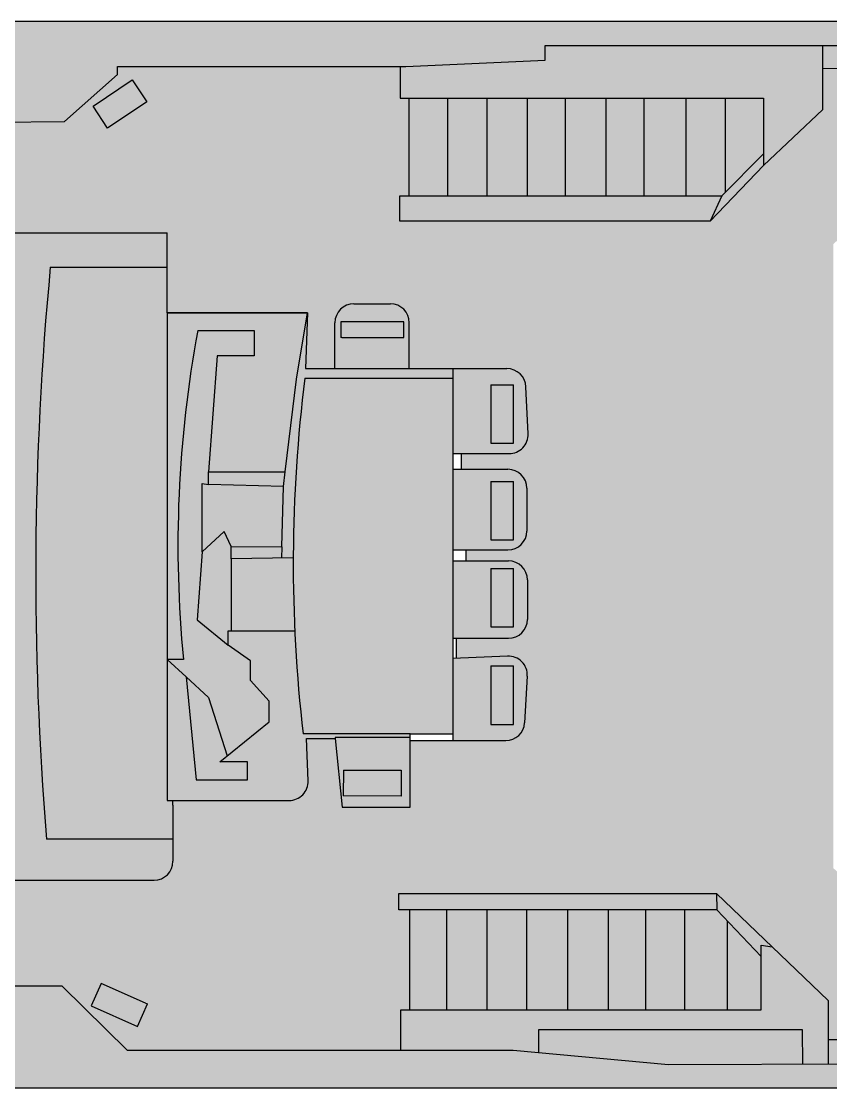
# Model space of a CAD drawing. Header units: millimetres. Extents: x 22013 to 1095811, y 1491 to 706158.
# Drawn here: x 102226 to 192301, y 198323 to 317003 of the extents above; entities that cross this region are included whole.
import ezdxf

# ---------------------------------------------------------------- set-up
doc = ezdxf.new("R2010")
doc.units = ezdxf.units.MM
pattern_1 = [(0, (-547301.375, 0), (0, 6.985), [5.08, -1.905]), (90, (-547301.375, 0), (-6.985, 4e-16), [5.08, -1.905])]

msp = doc.modelspace()

# ---------------------------------------------------------------- hatches: boundary and pattern name
at = {"true_color": 0x212121}
h = msp.add_hatch(color=250, dxfattribs=at)
h.dxf.hatch_style = 1
h.paths.add_polyline_path([(431862, 211063, 0.1663601), (491266, 255226, 0.2957475), (492096, 258550, 0.1245579), (450374, 296687, 0.0752965), (395544, 312493, 0.0191135), (299986, 317003), (57752, 317003, 0.1956509), (35430, 301384, 0.0628949), (35208, 214220, 0.182814), (56732, 198323), (307433, 198323, 0.0144706), (376490, 201182, 0.0577495)])
h.paths.add_polyline_path([(43199, 214403), (36648, 214306, -0.0689528), (36734, 301271), (43967, 301271, -0.1782623), (63648, 312237), (78733, 312237), (76159, 307450, 0.4733306), (77810, 305527), (107017, 305860), (112918, 311081), (112918, 311981), (145027, 311981), (160514, 312682), (160514, 314311), (332923, 314279), (368746, 312872), (401369, 308243, -0.1894372), (483199, 259952), (483199, 255305, -0.1612082), (423965, 213668, -0.0807247), (339061, 201370), (174256, 200869), (156956, 202464), (114056, 202464), (106777, 209603), (77953, 209603, 0.5940953), (76414, 207623), (78546, 202730), (62302, 202701, -0.1350888)], flags=16)
h = msp.add_hatch(color=7)
h.dxf.hatch_style = 1
h.paths.add_polyline_path([(311341, 314283), (191421, 314305), (191420, 311789), (311283, 310875, 0.8318038)])
h.paths.add_polyline_path([(191421, 314305), (160514, 314311), (160514, 312682), (145027, 311981), (144381, 311981), (144381, 308445), (184843, 308445), (184843, 300957), (191419, 307177)])
at = {"true_color": 0xc8a265}
h = msp.add_hatch(color=33, dxfattribs=at)
h.dxf.hatch_style = 1
h.paths.add_polyline_path([(192597, 292196), (204050, 303150), (314075, 302492), (314091, 305230), (323983, 301971), (325354, 301971), (325354, 297137), (345260, 297137), (345260, 305731), (354025, 305731), (354025, 297137), (354680, 297137), (354680, 292931), (362727, 292931), (362727, 277718), (354680, 277747), (354681, 261944, -0.1205211), (355654, 262182), (366120, 262182), (365835, 309307, 0.0000808), (365528, 309376), (330908, 309166), (330908, 312554), (312729, 312554, -0.3615391), (311283, 310875), (191420, 311789), (191419, 307177), (184843, 300957), (178875, 294751), (144347, 294751), (144347, 297588), (145371, 297588), (145371, 308445), (144381, 308445), (144381, 311981), (112918, 311981), (112918, 311081), (107017, 305860), (96748, 305743), (96748, 293457), (117255, 293457), (118439, 293457), (118439, 291540), (118439, 284571), (134058, 284571), (133854, 278349), (137128, 278349), (137128, 283459, -0.4142136), (139236, 285568), (143296, 285568, -0.4142136), (145404, 283459), (145404, 278349), (150265, 278349), (156274, 278349, -0.4009605), (158380, 276337), (158618, 271101, -0.427592), (156512, 268897), (151206, 268897), (151206, 267146), (156381, 267146, -0.4142136), (158489, 265038), (158489, 260278, -0.4142136), (156381, 258170), (151752, 258170), (151752, 256946), (156442, 256946, -0.4142136), (158550, 254838), (158550, 250442, -0.4142136), (156442, 248334), (150670, 248334), (150670, 246095), (156337, 246343, -0.4446798), (158538, 244117), (158243, 238939, -0.3976214), (156138, 236951), (145491, 236951), (145491, 229533), (137919, 229533), (137143, 237173), (133967, 237173), (134145, 232475, -0.4253559), (132038, 230287), (119101, 230287), (119101, 229774), (119101, 223520, -0.4142136), (116992, 221412), (96687, 221412), (96687, 209603), (106777, 209603), (114056, 202464), (144462, 202464), (144462, 206999), (145424, 206999), (145424, 218122), (144247, 218122), (144247, 219949), (179581, 219949), (192004, 208020), (192004, 203693), (310776, 203282), (311171, 203264), (311203, 212463), (205272, 211129), (192597, 222759)])
h.paths.add_polyline_path([(116272, 207645), (115164, 205138), (110015, 207413), (111123, 209920), (116045, 207745)], flags=16)
h.paths.add_polyline_path([(116193, 308049), (111799, 305109), (110212, 307563), (114570, 310474)], flags=16)
at = {"true_color": 0x636466}
h = msp.add_hatch(color=251, dxfattribs=at)
h.dxf.hatch_style = 1
h.paths.add_polyline_path([(116193, 308049), (114570, 310474), (110212, 307563), (111799, 305109)])
h.paths.add_polyline_path([(116045, 207745), (111123, 209920), (110015, 207413), (115164, 205138), (116272, 207645)])
at = {"true_color": 0x000000}
h = msp.add_hatch(color=18, dxfattribs=at)
h.dxf.hatch_style = 1
h.set_gradient(color1=(116, 88, 42), color2=(200, 162, 101))
h.paths.add_polyline_path([(149534, 218122), (145424, 218122), (145424, 206999), (149534, 206999)])
h.paths.add_polyline_path([(154021, 218122), (149534, 218122), (149534, 206999), (154021, 206999)])
h.paths.add_polyline_path([(158455, 218122), (154021, 218122), (154021, 206999), (158455, 206999)])
h.paths.add_polyline_path([(162997, 218122), (158455, 218122), (158455, 206999), (162997, 206999)])
h.paths.add_polyline_path([(167538, 218122), (162997, 218122), (162997, 206999), (167538, 206999)])
h.paths.add_polyline_path([(171701, 218122), (167538, 218122), (167538, 206999), (171701, 206999)])
h.paths.add_polyline_path([(176027, 218122), (171701, 218122), (171701, 206999), (176027, 206999)])
h.paths.add_polyline_path([(180795, 216900), (179635, 218122), (176027, 218122), (176027, 206999), (180795, 206999)])
h.paths.add_polyline_path([(184582, 212910), (180795, 216900), (180795, 206999), (184582, 206999)])
h.paths.add_polyline_path([(184843, 308445), (180566, 308445), (180565, 297973), (184843, 302253)])
h.paths.add_polyline_path([(180566, 308445), (176231, 308445), (176231, 297588), (180180, 297588), (180565, 297973)])
h.paths.add_polyline_path([(176231, 308445), (171493, 308445), (171493, 297588), (176231, 297588)])
h.paths.add_polyline_path([(171493, 308445), (167332, 308445), (167332, 297588), (171493, 297588)])
h.paths.add_polyline_path([(167332, 308445), (162766, 308445), (162766, 297588), (167332, 297588)])
h.paths.add_polyline_path([(162766, 308445), (158548, 308445), (158548, 297588), (162766, 297588)])
h.paths.add_polyline_path([(158548, 308445), (154040, 308445), (154040, 297588), (158548, 297588)])
h.paths.add_polyline_path([(154040, 308445), (149706, 308445), (149706, 297588), (154040, 297588)])
h.paths.add_polyline_path([(149706, 308445), (145371, 308445), (145371, 297588), (149706, 297588)])
at = {"true_color": 0xc8a265}
h = msp.add_hatch(color=33, dxfattribs=at)
h.dxf.hatch_style = 1
h.paths.add_polyline_path([(179581, 219949), (179635, 218122), (184582, 212910), (184582, 214181), (185792, 213985)])
h.paths.add_polyline_path([(184843, 300957), (184843, 302253), (180180, 297588), (178875, 294751)])
at = {"true_color": 0xffffff}
h = msp.add_hatch(color=7, dxfattribs=at)
h.dxf.hatch_style = 1
h.paths.add_polyline_path([(180180, 297588), (144347, 297588), (144347, 294751), (178875, 294751)])
h.paths.add_polyline_path([(179581, 219949), (144247, 219949), (144247, 218122), (179635, 218122)])
at = {"true_color": 0x212121}
h = msp.add_hatch(color=250, dxfattribs=at)
h.dxf.hatch_style = 1
h.paths.add_polyline_path([(105454, 289637), (118439, 289637), (118439, 291540), (118439, 293457), (117255, 293457), (79040, 293457, 0.3980427), (76935, 291466, 0.028093), (76979, 223400, 0.3976683), (79083, 221412), (116992, 221412, 0.4142136), (119101, 223520), (119101, 225977), (105030, 225977, -0.0443098)])
at = {"true_color": 0xfccdb1}
h = msp.add_hatch(color=31, dxfattribs=at)
h.dxf.hatch_style = 1
h.paths.add_polyline_path([(118439, 284571), (118439, 289637), (105454, 289637, 0.0443098), (105030, 225977), (119101, 225977), (119101, 229774), (119101, 230279), (118439, 230279)])
h.paths.add_polyline_path([(150265, 277297), (133793, 277297, 0.0608556), (133594, 237699), (145491, 237699), (149929, 237699), (150265, 237699)])
at = {"true_color": 0xffffff}
h = msp.add_hatch(dxfattribs=at)
h.set_pattern_fill('ANGLE')
h.set_pattern_definition(pattern_1)
h.paths.add_polyline_path([(145404, 283459, 0.4142136), (143296, 285568), (139236, 285568, 0.4142136), (137128, 283459), (137128, 278349), (145404, 278349)])
h.paths.add_polyline_path([(137887, 281799), (137772, 281799), (137772, 283552), (144790, 283552), (144790, 281799)], flags=16)
h.paths.add_polyline_path([(158380, 276337, 0.4009605), (156274, 278349), (150265, 278349), (150265, 268897), (156512, 268897, 0.427592), (158618, 271101)])
h.paths.add_polyline_path([(154478, 276556), (157006, 276556), (157006, 270062), (154478, 270062)], flags=16)
h.paths.add_polyline_path([(158489, 265038, 0.4142136), (156381, 267146), (150265, 267146), (150265, 258170), (156381, 258170, 0.4142136), (158489, 260278)])
h.paths.add_polyline_path([(154478, 265795), (157006, 265795), (157006, 259302), (154478, 259302)], flags=16)
h.paths.add_polyline_path([(158550, 254838, 0.4142136), (156442, 256946), (150265, 256946), (150265, 248334), (156442, 248334, 0.4142136), (158550, 250442)])
h.paths.add_polyline_path([(154478, 256105), (157006, 256105), (157006, 249612), (154478, 249612)], flags=16)
h.paths.add_polyline_path([(158538, 244117, 0.4446798), (156337, 246343), (150265, 246077), (150265, 236951), (156138, 236951, 0.3976214), (158243, 238939)])
h.paths.add_polyline_path([(154478, 245254), (157006, 245254), (157006, 238761), (154478, 238761)], flags=16)
h.paths.add_polyline_path([(145491, 236951), (145491, 237282), (137142, 237282), (137143, 237173), (137919, 229533), (145491, 229533)])
h.paths.add_polyline_path([(144518, 233667), (144518, 230759), (138063, 230798), (138080, 233667)], flags=16)
h = msp.add_hatch(color=7, dxfattribs=at)
h.dxf.hatch_style = 1
h.paths.add_polyline_path([(123061, 241760), (120562, 244040), (121683, 232585), (127382, 232585), (127382, 234589), (124327, 234589), (125132, 235246)], flags=17)
h.paths.add_polyline_path([(129798, 241331), (127746, 243654), (127746, 245840), (125239, 247571), (121786, 250392), (122352, 257959), (122352, 265550), (123073, 265462), (123073, 266870), (124030, 279766), (128155, 279766), (128155, 282586), (121859, 282586, 0.0701699), (120270, 245977), (118439, 245977), (120562, 244040), (123061, 241760), (125132, 235246), (129798, 239053)])
h.paths.add_polyline_path([(125568, 257173), (125568, 258568), (124804, 260217), (122352, 257959), (121786, 250392), (125239, 247571), (125239, 249165), (125568, 249165)], flags=17)
h.paths.add_polyline_path([(131412, 265232), (123073, 265462), (122352, 265550), (122352, 257959), (124804, 260217), (125568, 258568), (131227, 258506)], flags=17)
h.paths.add_polyline_path([(132852, 277187), (134058, 284571), (118439, 284571), (118439, 245977), (120270, 245977, -0.0701699), (121859, 282586), (128155, 282586), (128155, 279766), (124030, 279766), (123073, 266870), (131599, 266870)])
h.paths.add_polyline_path([(120562, 244040), (118439, 245977), (118439, 230279), (119101, 230279), (119101, 230287), (132038, 230287, 0.4253559), (134145, 232475), (133967, 237173), (137143, 237173), (137142, 237282), (145491, 237282), (145491, 237699), (133594, 237699, -0.0176206), (132660, 249166), (125239, 249165), (125239, 247571), (127746, 245840), (127746, 243654), (129798, 241331), (129798, 239053), (124327, 234589), (127382, 234589), (127382, 232585), (121683, 232585)])
h.paths.add_polyline_path([(132488, 257294), (125568, 257173), (125568, 249165), (132660, 249166, -0.0124505)], flags=17)
at = {"true_color": 0xfbddb2}
h = msp.add_hatch(dxfattribs=at)
h.set_pattern_fill('ANGLE', color=41)
h.set_pattern_definition(pattern_1)
h.paths.add_polyline_path([(133793, 277297), (150265, 277297), (150265, 278349), (145404, 278349), (137128, 278349), (133854, 278349), (134058, 284571), (132852, 277187), (131599, 266870), (131412, 265232), (131227, 258506), (131193, 257271), (132488, 257294, -0.0307217)])
at = {"true_color": 0xc7c8ca}
h = msp.add_hatch(color=9, dxfattribs=at)
h.dxf.hatch_style = 1
h.paths.add_polyline_path([(157006, 276556), (154478, 276556), (154478, 270062), (157006, 270062)])
h.paths.add_polyline_path([(157006, 265795), (154478, 265795), (154478, 259302), (157006, 259302)])
h.paths.add_polyline_path([(157006, 256105), (154478, 256105), (154478, 249612), (157006, 249612)])
h.paths.add_polyline_path([(157006, 245254), (154478, 245254), (154478, 238761), (157006, 238761)])
h.paths.add_polyline_path([(144518, 233667), (138080, 233667), (138063, 230798), (144518, 230759)])
h.paths.add_polyline_path([(144790, 283552), (137772, 283552), (137772, 281799), (137887, 281799), (144790, 281799)])
h = msp.add_hatch(color=9, dxfattribs=at)
h.dxf.hatch_style = 1
h.paths.add_polyline_path([(131599, 266870), (123073, 266870), (123073, 265462), (131412, 265232)])
h.paths.add_polyline_path([(131227, 258506), (125568, 258568), (125568, 257173), (131193, 257271)])
h = msp.add_hatch(color=7)
h.dxf.hatch_style = 1
h.paths.add_polyline_path([(189155, 204761), (159777, 204761), (159777, 202204), (174256, 200869), (189205, 200915)])
h.paths.add_polyline_path([(192004, 208020), (185792, 213985), (184582, 214181), (184582, 212910), (184582, 206999), (144462, 206999), (144462, 202464), (156956, 202464), (159777, 202204), (159777, 204761), (189155, 204761), (189205, 200915), (192004, 200923)])
h = msp.add_hatch(color=7)
h.dxf.hatch_style = 1
h.paths.add_polyline_path([(310776, 203282), (192004, 203693), (192004, 200923), (310782, 201284)])
h.paths.add_polyline_path([(310776, 203282), (310782, 201284), (339061, 201370, 0.0114816), (351341, 201440)])

# ---------------------------------------------------------------- linework, layer by layer
at = {"color": 18, "true_color": 0x000000}
for p, q in [((57752, 317003), (299986, 317003)), ((160514, 312682), (160514, 314311)), ((160514, 314311), (332923, 314279)), ((191419, 307177), (191421, 314305)), ((145027, 311981), (160514, 312682)), ((107017, 305860), (112918, 311081)), ((112918, 311081), (112918, 311981)), ((112918, 311981), (145027, 311981)), ((144381, 311981), (144381, 308445)), ((191420, 311789), (311283, 310875)), ((110212, 307563), (114570, 310474)), ((114570, 310474), (116193, 308049)), ((111799, 305109), (110212, 307563)), ((116193, 308049), (111799, 305109)), ((144381, 308445), (184843, 308445)), ((145371, 308445), (145371, 297588)), ((149706, 297588), (149706, 308445)), ((154040, 308445), (154040, 297588)), ((158548, 297588), (158548, 308445)), ((162766, 308445), (162766, 297588)), ((167332, 297588), (167332, 308445)), ((171493, 308445), (171493, 297588)), ((176231, 297588), (176231, 308445)), ((180566, 308445), (180565, 297973)), ((184843, 308445), (184843, 300957)), ((184843, 300957), (191419, 307177)), ((77773, 305526), (107017, 305860)), ((180180, 297588), (184843, 302253)), ((184843, 300957), (178875, 294751)), ((144347, 294751), (144347, 297588)), ((144347, 297588), (180180, 297588)), ((180180, 297588), (178875, 294751)), ((178875, 294751), (144347, 294751)), ((79081, 293457), (117255, 293457)), ((117255, 293457), (118439, 293457)), ((118439, 291540), (118439, 293457)), ((118439, 284571), (118439, 291540)), ((105454, 289637), (118439, 289637)), ((139236, 285568), (143296, 285568)), ((118439, 284571), (134058, 284571)), ((118439, 284571), (118439, 230279)), ((134058, 284571), (118439, 284571)), ((132852, 277187), (134058, 284571)), ((134058, 284571), (133854, 278349)), ((121859, 282586), (128155, 282586)), ((128155, 282586), (128155, 279766)), ((137128, 278349), (137128, 283459)), ((144790, 283552), (137772, 283552)), ((137772, 283552), (137772, 281799)), ((144790, 281799), (144790, 283552)), ((145404, 278349), (145404, 283459)), ((137887, 281799), (137772, 281799)), ((137887, 281799), (144790, 281799)), ((124030, 279766), (123073, 266870)), ((128155, 279766), (124030, 279766)), ((133854, 278349), (137128, 278349)), ((137128, 278349), (145404, 278349)), ((145404, 278349), (150265, 278349)), ((150265, 278349), (156274, 278349)), ((150265, 278349), (150265, 236951)), ((131599, 266870), (132852, 277187)), ((133793, 277297), (150265, 277297)), ((154478, 276556), (154478, 270062)), ((154478, 276556), (157006, 276556)), ((157006, 270062), (157006, 276556)), ((158618, 271101), (158380, 276337)), ((154478, 270062), (157006, 270062)), ((150265, 268897), (156512, 268897)), ((151206, 267146), (151206, 268897)), ((150265, 267146), (156381, 267146)), ((123073, 265462), (123073, 266870)), ((123073, 266870), (131599, 266870)), ((131412, 265232), (131599, 266870)), ((122352, 257959), (122352, 265550)), ((122352, 265550), (123073, 265462)), ((131412, 265232), (123073, 265462)), ((131227, 258506), (131412, 265232)), ((154478, 265795), (154478, 259302)), ((154478, 265795), (157006, 265795)), ((157006, 259302), (157006, 265795)), ((158489, 265038), (158489, 260278)), ((124804, 260217), (122352, 257959)), ((125568, 258568), (124804, 260217)), ((154478, 259302), (157006, 259302)), ((122352, 257959), (121786, 250392)), ((125568, 257173), (125568, 258568)), ((125568, 258568), (131227, 258506)), ((131227, 258506), (131193, 257271)), ((131227, 258506), (131227, 258506)), ((150265, 258170), (156381, 258170)), ((151752, 256946), (151752, 258170)), ((132488, 257294), (125568, 257173)), ((125568, 257173), (125568, 249165)), ((150265, 256946), (156442, 256946)), ((154478, 256105), (154478, 249612)), ((154478, 256105), (157006, 256105)), ((157006, 249612), (157006, 256105)), ((158550, 254838), (158550, 250442)), ((121786, 250392), (125239, 247571)), ((154478, 249612), (157006, 249612)), ((125239, 249165), (132660, 249166)), ((125239, 247571), (125239, 249165)), ((150265, 248334), (156442, 248334)), ((150670, 246083), (150670, 248334)), ((127746, 245840), (125239, 247571)), ((120270, 245977), (118439, 245977)), ((118439, 245977), (120562, 244040)), ((127746, 243654), (127746, 245840)), ((156337, 246343), (150265, 246077)), ((154478, 245254), (154478, 238761)), ((154478, 245254), (157006, 245254)), ((157006, 238761), (157006, 245254)), ((120562, 244040), (121683, 232585)), ((120562, 244040), (123061, 241760)), ((129798, 241331), (127746, 243654)), ((158538, 244117), (158243, 238939)), ((123061, 241760), (125132, 235246)), ((129798, 239053), (129798, 241331)), ((124327, 234589), (129798, 239053)), ((154478, 238761), (157006, 238761)), ((145491, 237699), (133594, 237699)), ((145491, 237282), (145491, 237699)), ((145491, 237699), (149929, 237699)), ((149929, 237699), (150265, 237699)), ((134145, 232475), (133967, 237173)), ((133967, 237173), (137143, 237173)), ((145491, 237282), (137142, 237282)), ((137142, 237282), (137143, 237173)), ((137143, 237173), (137919, 229533)), ((145491, 236951), (145491, 237282)), ((145491, 229533), (145491, 236951)), ((145491, 236951), (156138, 236951)), ((127382, 234589), (124327, 234589)), ((127382, 232585), (127382, 234589)), ((138080, 233667), (138063, 230798)), ((138080, 233667), (144518, 233667)), ((144518, 233667), (144518, 230759)), ((121683, 232585), (127382, 232585)), ((118439, 230279), (119101, 230279)), ((119101, 229774), (119101, 230287)), ((119101, 230287), (132038, 230287)), ((144518, 230759), (138063, 230798)), ((119101, 229774), (119101, 223520)), ((137919, 229533), (145491, 229533)), ((119101, 225977), (105030, 225977)), ((79083, 221412), (116992, 221412)), ((144247, 218122), (144247, 219949)), ((144247, 219949), (179581, 219949)), ((179581, 219949), (192004, 208020)), ((179581, 219949), (179635, 218122)), ((179635, 218122), (144247, 218122)), ((145424, 218122), (145424, 206999)), ((149534, 218122), (149534, 206999)), ((154021, 218122), (154021, 206999)), ((158455, 218122), (158455, 206999)), ((162997, 218122), (162997, 206999)), ((167538, 218122), (167538, 206999)), ((171701, 218122), (171701, 206999)), ((176027, 218122), (176027, 206999)), ((184582, 212910), (179635, 218122)), ((180795, 216900), (180795, 206999)), ((184582, 212910), (184582, 214181)), ((184582, 214181), (185792, 213985)), ((184582, 206999), (184582, 212910)), ((106777, 209603), (77953, 209603)), ((114056, 202464), (106777, 209603)), ((111123, 209920), (110015, 207413)), ((116045, 207745), (111123, 209920)), ((116045, 207745), (116272, 207645)), ((192004, 208020), (192004, 200923)), ((110015, 207413), (115164, 205138)), ((115164, 205138), (116272, 207645)), ((144462, 202464), (144462, 206999)), ((144462, 206999), (184582, 206999)), ((189155, 204761), (159777, 204761)), ((159777, 204761), (159777, 202204)), ((189205, 200915), (189155, 204761)), ((192004, 203693), (310776, 203282)), ((156956, 202464), (114056, 202464)), ((174256, 200869), (156956, 202464)), ((339061, 201370), (174256, 200869)), ((56732, 198323), (307433, 198323))]:
    msp.add_line(p, q, dxfattribs=at)
for centre, radius, start, end in [((463713, 255417), 359890, 174.54392, 184.69233), ((139236, 283459), 2108, 90, 180), ((143296, 283459), 2108, 0, 90), ((250852, 258647), 131195, 169.48633, 185.54178), ((156274, 276241), 2108, 2.60466, 90), ((295760, 256686), 163274, 172.748, 186.67788), ((156512, 271005), 2108, 270, 2.60466), ((156381, 265038), 2108, 0, 90), ((156381, 260278), 2108, 270, 0), ((156442, 254838), 2108, 0, 90), ((156442, 250442), 2108, 270, 0), ((156434, 244237), 2108, 356.7353, 92.6303), ((156138, 239059), 2108, 270, 356.7353), ((132038, 232395), 2108, 270, 2.17105), ((116992, 223520), 2108, 270, 0)]:
    msp.add_arc(centre, radius, start, end, dxfattribs=at)

doc.saveas('drawing.dxf')
